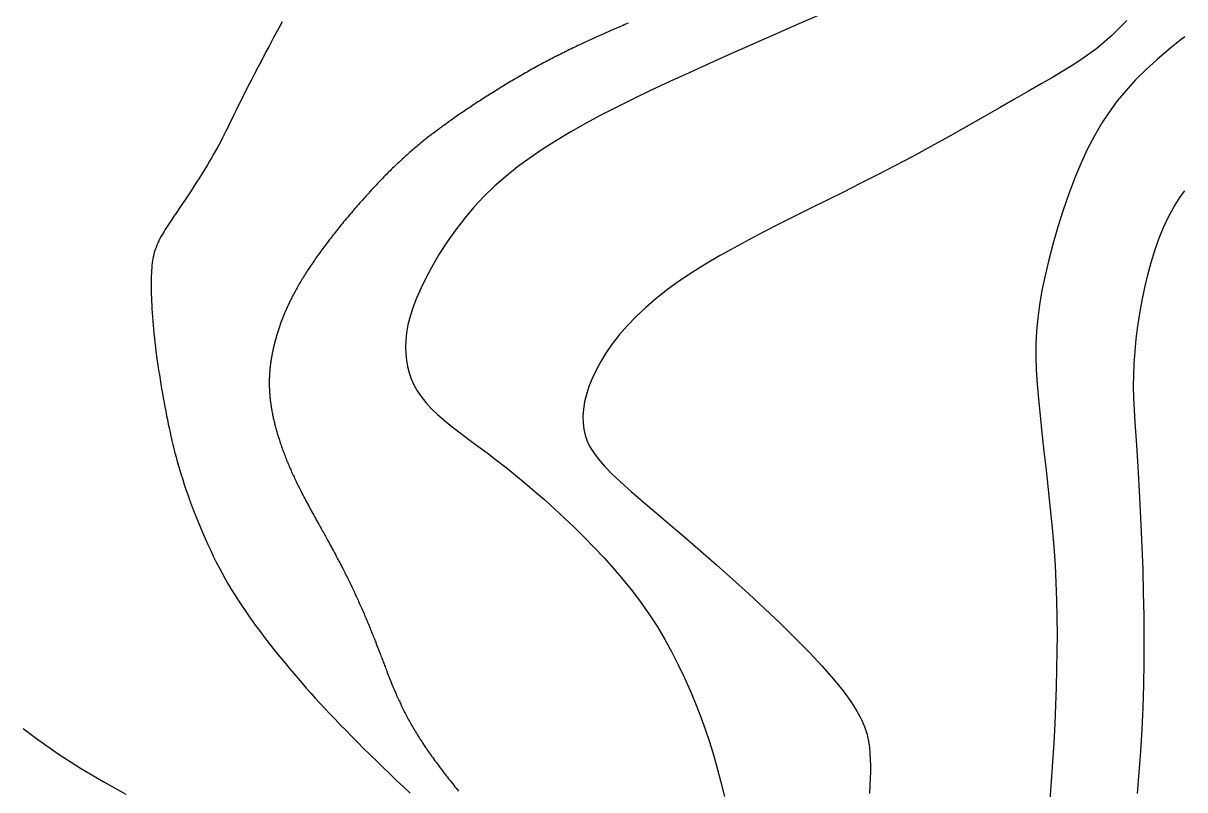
# Model space of a CAD drawing. Header units: metres. Extents: x 241192 to 243928, y 277833 to 281309.
# Drawn here: x 243860.9 to 243928.1, y 281012.4 to 281056.7 of the extents above; entities that cross this region are included whole.
import ezdxf

# ---------------------------------------------------------------- set-up
doc = ezdxf.new("R2010")
doc.units = ezdxf.units.M
doc.layers.add('TERRAIN_CONTOUR_1M', color=3, linetype='Continuous')
doc.layers.add('TERRAIN_CONTOUR_5M_SUPPLEMENT', color=4, linetype='Continuous')

msp = doc.modelspace()

# ---------------------------------------------------------------- linework, layer by layer
at = {"layer": 'TERRAIN_CONTOUR_1M'}
for points in [[(243906.883, 281057.119, 42), (243905.669, 281056.6, 42), (243904.41, 281056.052, 42), (243903.133, 281055.489, 42), (243901.864, 281054.924, 42), (243900.628, 281054.368, 42), (243899.448, 281053.833, 42), (243898.325, 281053.318, 42), (243897.256, 281052.817, 42), (243896.236, 281052.328, 42), (243895.264, 281051.847, 42), (243894.335, 281051.37, 42), (243893.446, 281050.893, 42), (243892.595, 281050.412, 42), (243891.778, 281049.923, 42), (243890.994, 281049.424, 42), (243890.244, 281048.912, 42), (243889.527, 281048.384, 42), (243888.844, 281047.837, 42), (243888.194, 281047.268, 42), (243887.577, 281046.675, 42), (243886.993, 281046.054, 42), (243886.442, 281045.406, 42), (243885.926, 281044.736, 42), (243885.448, 281044.056, 42), (243885.008, 281043.373, 42), (243884.61, 281042.697, 42), (243884.255, 281042.037, 42), (243883.945, 281041.403, 42), (243883.683, 281040.804, 42), (243883.47, 281040.246, 42), (243883.303, 281039.728, 42), (243883.179, 281039.246, 42), (243883.095, 281038.794, 42), (243883.047, 281038.369, 42), (243883.032, 281037.965, 42), (243883.047, 281037.58, 42), (243883.089, 281037.207, 42), (243883.155, 281036.843, 42), (243883.248, 281036.486, 42), (243883.37, 281036.135, 42), (243883.524, 281035.789, 42), (243883.714, 281035.445, 42), (243883.943, 281035.103, 42), (243884.213, 281034.761, 42), (243884.529, 281034.418, 42), (243884.89, 281034.072, 42), (243885.294, 281033.721, 42), (243885.735, 281033.365, 42), (243886.208, 281033.001, 42), (243886.706, 281032.627, 42), (243887.226, 281032.242, 42), (243887.761, 281031.845, 42), (243888.305, 281031.433, 42), (243888.855, 281031.005, 42), (243889.41, 281030.561, 42), (243889.968, 281030.101, 42), (243890.53, 281029.623, 42), (243891.095, 281029.127, 42), (243891.664, 281028.614, 42), (243892.235, 281028.083, 42), (243892.809, 281027.533, 42), (243893.385, 281026.964, 42), (243893.959, 281026.377, 42), (243894.527, 281025.772, 42), (243895.087, 281025.149, 42), (243895.633, 281024.509, 42), (243896.163, 281023.852, 42), (243896.671, 281023.177, 42), (243897.156, 281022.487, 42), (243897.612, 281021.78, 42), (243898.042, 281021.06, 42), (243898.445, 281020.33, 42), (243898.823, 281019.592, 42), (243899.176, 281018.849, 42), (243899.507, 281018.103, 42), (243899.816, 281017.358, 42), (243900.103, 281016.615, 42), (243900.371, 281015.877, 42), (243900.621, 281015.136, 42), (243900.856, 281014.384, 42), (243901.078, 281013.612, 42), (243901.289, 281012.811, 42), (243901.492, 281011.972, 42)], [(243895.918, 281056.7, 41), (243895.82, 281056.658, 41), (243895.723, 281056.615, 41), (243895.625, 281056.573, 41), (243895.528, 281056.531, 41), (243895.431, 281056.488, 41), (243895.359, 281056.457, 41), (243895.287, 281056.426, 41), (243895.215, 281056.394, 41), (243895.143, 281056.363, 41), (243895.016, 281056.307, 41), (243894.888, 281056.251, 41), (243894.761, 281056.195, 41), (243894.633, 281056.138, 41), (243894.555, 281056.104, 41), (243894.476, 281056.069, 41), (243894.398, 281056.034, 41), (243894.32, 281055.999, 41), (243894.196, 281055.943, 41), (243894.073, 281055.888, 41), (243893.949, 281055.832, 41), (243893.826, 281055.776, 41), (243893.739, 281055.737, 41), (243893.652, 281055.697, 41), (243893.565, 281055.657, 41), (243893.478, 281055.617, 41), (243893.362, 281055.563, 41), (243893.247, 281055.51, 41), (243893.131, 281055.456, 41), (243893.016, 281055.401, 41), (243892.921, 281055.356, 41), (243892.826, 281055.311, 41), (243892.731, 281055.266, 41), (243892.636, 281055.22, 41), (243892.53, 281055.169, 41), (243892.424, 281055.117, 41), (243892.318, 281055.065, 41), (243892.212, 281055.012, 41), (243892.115, 281054.964, 41), (243892.019, 281054.916, 41), (243891.923, 281054.867, 41), (243891.826, 281054.819, 41), (243891.725, 281054.767, 41), (243891.623, 281054.715, 41), (243891.522, 281054.662, 41), (243891.421, 281054.609, 41), (243891.321, 281054.557, 41), (243891.221, 281054.504, 41), (243891.121, 281054.451, 41), (243891.021, 281054.398, 41), (243890.927, 281054.347, 41), (243890.833, 281054.297, 41), (243890.739, 281054.246, 41), (243890.645, 281054.194, 41), (243890.546, 281054.14, 41), (243890.447, 281054.085, 41), (243890.348, 281054.03, 41), (243890.249, 281053.975, 41), (243890.158, 281053.924, 41), (243890.068, 281053.873, 41), (243889.977, 281053.822, 41), (243889.887, 281053.77, 41), (243889.79, 281053.715, 41), (243889.694, 281053.659, 41), (243889.597, 281053.603, 41), (243889.501, 281053.547, 41), (243889.413, 281053.496, 41), (243889.324, 281053.444, 41), (243889.236, 281053.392, 41), (243889.148, 281053.339, 41), (243889.054, 281053.283, 41), (243888.961, 281053.227, 41), (243888.867, 281053.171, 41), (243888.773, 281053.115, 41), (243888.688, 281053.063, 41), (243888.602, 281053.01, 41), (243888.516, 281052.958, 41), (243888.431, 281052.905, 41), (243888.34, 281052.849, 41), (243888.249, 281052.793, 41), (243888.159, 281052.737, 41), (243888.068, 281052.68, 41), (243887.985, 281052.628, 41), (243887.903, 281052.576, 41), (243887.82, 281052.523, 41), (243887.737, 281052.471, 41), (243887.651, 281052.416, 41), (243887.565, 281052.36, 41), (243887.479, 281052.305, 41), (243887.393, 281052.25, 41), (243887.311, 281052.197, 41), (243887.23, 281052.144, 41), (243887.15, 281052.091, 41), (243887.069, 281052.039, 41), (243886.991, 281051.987, 41), (243886.912, 281051.935, 41), (243886.834, 281051.883, 41), (243886.756, 281051.832, 41), (243886.674, 281051.777, 41), (243886.592, 281051.722, 41), (243886.51, 281051.667, 41), (243886.428, 281051.611, 41), (243886.355, 281051.562, 41), (243886.281, 281051.512, 41), (243886.208, 281051.462, 41), (243886.135, 281051.412, 41), (243886.055, 281051.357, 41), (243885.975, 281051.301, 41), (243885.895, 281051.246, 41), (243885.815, 281051.19, 41), (243885.747, 281051.143, 41), (243885.679, 281051.095, 41), (243885.611, 281051.047, 41), (243885.543, 281050.998, 41), (243885.463, 281050.942, 41), (243885.384, 281050.885, 41), (243885.305, 281050.828, 41), (243885.226, 281050.771, 41), (243885.159, 281050.722, 41), (243885.092, 281050.673, 41), (243885.025, 281050.623, 41), (243884.958, 281050.574, 41), (243884.882, 281050.517, 41), (243884.806, 281050.46, 41), (243884.73, 281050.402, 41), (243884.655, 281050.345, 41), (243884.588, 281050.294, 41), (243884.521, 281050.242, 41), (243884.454, 281050.19, 41), (243884.387, 281050.138, 41), (243884.314, 281050.081, 41), (243884.241, 281050.023, 41), (243884.168, 281049.965, 41), (243884.096, 281049.906, 41), (243884.028, 281049.852, 41), (243883.961, 281049.797, 41), (243883.894, 281049.742, 41), (243883.827, 281049.687, 41), (243883.756, 281049.627, 41), (243883.684, 281049.568, 41), (243883.614, 281049.508, 41), (243883.543, 281049.448, 41), (243883.475, 281049.389, 41), (243883.406, 281049.331, 41), (243883.338, 281049.272, 41), (243883.271, 281049.212, 41), (243883.2, 281049.15, 41), (243883.13, 281049.088, 41), (243883.06, 281049.026, 41), (243882.991, 281048.963, 41), (243882.921, 281048.899, 41), (243882.851, 281048.836, 41), (243882.781, 281048.771, 41), (243882.712, 281048.707, 41), (243882.642, 281048.642, 41), (243882.572, 281048.576, 41), (243882.503, 281048.51, 41), (243882.434, 281048.444, 41), (243882.361, 281048.375, 41), (243882.289, 281048.305, 41), (243882.217, 281048.234, 41), (243882.145, 281048.164, 41), (243882.075, 281048.095, 41), (243882.005, 281048.025, 41), (243881.935, 281047.955, 41), (243881.866, 281047.885, 41), (243881.791, 281047.809, 41), (243881.717, 281047.733, 41), (243881.643, 281047.657, 41), (243881.569, 281047.581, 41), (243881.497, 281047.506, 41), (243881.426, 281047.432, 41), (243881.355, 281047.357, 41), (243881.284, 281047.281, 41), (243881.208, 281047.2, 41), (243881.132, 281047.119, 41), (243881.056, 281047.037, 41), (243880.981, 281046.955, 41), (243880.909, 281046.877, 41), (243880.837, 281046.798, 41), (243880.766, 281046.72, 41), (243880.694, 281046.641, 41), (243880.619, 281046.557, 41), (243880.545, 281046.473, 41), (243880.47, 281046.389, 41), (243880.396, 281046.305, 41), (243880.323, 281046.222, 41), (243880.25, 281046.139, 41), (243880.178, 281046.056, 41), (243880.106, 281045.973, 41), (243880.034, 281045.889, 41), (243879.961, 281045.804, 41), (243879.889, 281045.719, 41), (243879.817, 281045.634, 41), (243879.745, 281045.548, 41), (243879.672, 281045.462, 41), (243879.6, 281045.375, 41), (243879.528, 281045.289, 41), (243879.459, 281045.205, 41), (243879.39, 281045.121, 41), (243879.322, 281045.037, 41), (243879.253, 281044.953, 41), (243879.182, 281044.864, 41), (243879.111, 281044.776, 41), (243879.04, 281044.687, 41), (243878.97, 281044.599, 41), (243878.905, 281044.517, 41), (243878.841, 281044.435, 41), (243878.777, 281044.352, 41), (243878.713, 281044.27, 41), (243878.644, 281044.181, 41), (243878.576, 281044.092, 41), (243878.508, 281044.002, 41), (243878.44, 281043.913, 41), (243878.38, 281043.833, 41), (243878.321, 281043.754, 41), (243878.261, 281043.674, 41), (243878.202, 281043.594, 41), (243878.138, 281043.506, 41), (243878.074, 281043.418, 41), (243878.01, 281043.33, 41), (243877.947, 281043.241, 41), (243877.891, 281043.163, 41), (243877.836, 281043.085, 41), (243877.782, 281043.007, 41), (243877.727, 281042.928, 41), (243877.67, 281042.845, 41), (243877.613, 281042.762, 41), (243877.556, 281042.679, 41), (243877.5, 281042.595, 41), (243877.451, 281042.52, 41), (243877.402, 281042.446, 41), (243877.353, 281042.371, 41), (243877.304, 281042.296, 41), (243877.254, 281042.218, 41), (243877.205, 281042.139, 41), (243877.155, 281042.06, 41), (243877.107, 281041.981, 41), (243877.062, 281041.909, 41), (243877.019, 281041.837, 41), (243876.975, 281041.765, 41), (243876.932, 281041.692, 41), (243876.889, 281041.619, 41), (243876.847, 281041.546, 41), (243876.805, 281041.473, 41), (243876.763, 281041.4, 41), (243876.725, 281041.33, 41), (243876.686, 281041.261, 41), (243876.648, 281041.191, 41), (243876.61, 281041.121, 41), (243876.574, 281041.053, 41), (243876.538, 281040.985, 41), (243876.502, 281040.916, 41), (243876.467, 281040.847, 41), (243876.433, 281040.78, 41), (243876.399, 281040.713, 41), (243876.366, 281040.646, 41), (243876.333, 281040.579, 41), (243876.302, 281040.514, 41), (243876.272, 281040.449, 41), (243876.241, 281040.384, 41), (243876.211, 281040.319, 41), (243876.182, 281040.255, 41), (243876.153, 281040.19, 41), (243876.124, 281040.125, 41), (243876.096, 281040.06, 41), (243876.07, 281039.999, 41), (243876.044, 281039.937, 41), (243876.018, 281039.876, 41), (243875.993, 281039.814, 41), (243875.968, 281039.751, 41), (243875.943, 281039.687, 41), (243875.918, 281039.624, 41), (243875.893, 281039.561, 41), (243875.871, 281039.502, 41), (243875.85, 281039.444, 41), (243875.828, 281039.386, 41), (243875.807, 281039.327, 41), (243875.786, 281039.266, 41), (243875.764, 281039.204, 41), (243875.743, 281039.142, 41), (243875.722, 281039.081, 41), (243875.704, 281039.025, 41), (243875.685, 281038.968, 41), (243875.667, 281038.912, 41), (243875.65, 281038.855, 41), (243875.632, 281038.798, 41), (243875.614, 281038.74, 41), (243875.597, 281038.682, 41), (243875.58, 281038.624, 41), (243875.563, 281038.567, 41), (243875.547, 281038.51, 41), (243875.531, 281038.453, 41), (243875.515, 281038.396, 41), (243875.5, 281038.34, 41), (243875.485, 281038.284, 41), (243875.471, 281038.228, 41), (243875.457, 281038.172, 41), (243875.442, 281038.116, 41), (243875.428, 281038.059, 41), (243875.415, 281038.002, 41), (243875.401, 281037.946, 41), (243875.389, 281037.892, 41), (243875.377, 281037.839, 41), (243875.365, 281037.786, 41), (243875.354, 281037.733, 41), (243875.342, 281037.675, 41), (243875.33, 281037.617, 41), (243875.318, 281037.559, 41), (243875.307, 281037.5, 41), (243875.297, 281037.448, 41), (243875.288, 281037.395, 41), (243875.278, 281037.342, 41), (243875.269, 281037.289, 41), (243875.26, 281037.231, 41), (243875.251, 281037.173, 41), (243875.242, 281037.115, 41), (243875.234, 281037.057, 41), (243875.227, 281037.004, 41), (243875.22, 281036.95, 41), (243875.213, 281036.896, 41), (243875.207, 281036.843, 41), (243875.201, 281036.785, 41), (243875.195, 281036.728, 41), (243875.189, 281036.67, 41), (243875.184, 281036.613, 41), (243875.179, 281036.558, 41), (243875.175, 281036.503, 41), (243875.171, 281036.448, 41), (243875.168, 281036.394, 41), (243875.164, 281036.336, 41), (243875.162, 281036.279, 41), (243875.159, 281036.221, 41), (243875.157, 281036.164, 41), (243875.155, 281036.107, 41), (243875.154, 281036.051, 41), (243875.153, 281035.995, 41), (243875.153, 281035.938, 41), (243875.153, 281035.88, 41), (243875.153, 281035.823, 41), (243875.154, 281035.765, 41), (243875.155, 281035.707, 41), (243875.157, 281035.648, 41), (243875.159, 281035.59, 41), (243875.161, 281035.532, 41), (243875.164, 281035.473, 41), (243875.167, 281035.415, 41), (243875.171, 281035.356, 41), (243875.175, 281035.297, 41), (243875.179, 281035.238, 41), (243875.184, 281035.178, 41), (243875.19, 281035.117, 41), (243875.196, 281035.056, 41), (243875.202, 281034.995, 41), (243875.209, 281034.935, 41), (243875.216, 281034.875, 41), (243875.223, 281034.815, 41), (243875.231, 281034.755, 41), (243875.239, 281034.692, 41), (243875.249, 281034.628, 41), (243875.258, 281034.565, 41), (243875.268, 281034.502, 41), (243875.278, 281034.44, 41), (243875.288, 281034.378, 41), (243875.299, 281034.317, 41), (243875.31, 281034.255, 41), (243875.323, 281034.189, 41), (243875.335, 281034.123, 41), (243875.349, 281034.057, 41), (243875.362, 281033.991, 41), (243875.376, 281033.927, 41), (243875.389, 281033.864, 41), (243875.404, 281033.801, 41), (243875.418, 281033.737, 41), (243875.434, 281033.669, 41), (243875.451, 281033.601, 41), (243875.467, 281033.533, 41), (243875.484, 281033.465, 41), (243875.501, 281033.399, 41), (243875.519, 281033.334, 41), (243875.536, 281033.268, 41), (243875.554, 281033.203, 41), (243875.574, 281033.133, 41), (243875.594, 281033.063, 41), (243875.614, 281032.993, 41), (243875.635, 281032.923, 41), (243875.655, 281032.855, 41), (243875.676, 281032.788, 41), (243875.697, 281032.721, 41), (243875.718, 281032.654, 41), (243875.741, 281032.581, 41), (243875.765, 281032.51, 41), (243875.789, 281032.438, 41), (243875.813, 281032.366, 41), (243875.837, 281032.297, 41), (243875.861, 281032.227, 41), (243875.885, 281032.158, 41), (243875.91, 281032.089, 41), (243875.937, 281032.015, 41), (243875.964, 281031.942, 41), (243875.991, 281031.868, 41), (243876.019, 281031.795, 41), (243876.046, 281031.724, 41), (243876.074, 281031.653, 41), (243876.102, 281031.581, 41), (243876.13, 281031.511, 41), (243876.161, 281031.435, 41), (243876.192, 281031.359, 41), (243876.223, 281031.283, 41), (243876.254, 281031.208, 41), (243876.285, 281031.135, 41), (243876.315, 281031.063, 41), (243876.347, 281030.991, 41), (243876.378, 281030.919, 41), (243876.413, 281030.839, 41), (243876.449, 281030.758, 41), (243876.485, 281030.678, 41), (243876.521, 281030.599, 41), (243876.554, 281030.527, 41), (243876.587, 281030.456, 41), (243876.62, 281030.386, 41), (243876.653, 281030.315, 41), (243876.693, 281030.231, 41), (243876.734, 281030.148, 41), (243876.774, 281030.064, 41), (243876.815, 281029.981, 41), (243876.85, 281029.91, 41), (243876.885, 281029.84, 41), (243876.92, 281029.77, 41), (243876.956, 281029.7, 41), (243877.002, 281029.609, 41), (243877.048, 281029.518, 41), (243877.095, 281029.428, 41), (243877.142, 281029.338, 41), (243877.176, 281029.272, 41), (243877.21, 281029.206, 41), (243877.245, 281029.14, 41), (243877.28, 281029.075, 41), (243877.332, 281028.977, 41), (243877.384, 281028.878, 41), (243877.437, 281028.78, 41), (243877.49, 281028.683, 41), (243877.522, 281028.622, 41), (243877.555, 281028.562, 41), (243877.587, 281028.502, 41), (243877.62, 281028.442, 41), (243877.675, 281028.342, 41), (243877.73, 281028.241, 41), (243877.785, 281028.141, 41), (243877.84, 281028.041, 41), (243877.873, 281027.982, 41), (243877.906, 281027.922, 41), (243877.939, 281027.863, 41), (243877.972, 281027.804, 41), (243878.016, 281027.723, 41), (243878.061, 281027.643, 41), (243878.105, 281027.563, 41), (243878.15, 281027.482, 41), (243878.194, 281027.402, 41), (243878.239, 281027.322, 41), (243878.284, 281027.242, 41), (243878.328, 281027.161, 41), (243878.366, 281027.093, 41), (243878.404, 281027.024, 41), (243878.442, 281026.956, 41), (243878.48, 281026.887, 41), (243878.531, 281026.795, 41), (243878.582, 281026.702, 41), (243878.633, 281026.61, 41), (243878.684, 281026.517, 41), (243878.717, 281026.457, 41), (243878.75, 281026.397, 41), (243878.783, 281026.337, 41), (243878.815, 281026.277, 41), (243878.87, 281026.176, 41), (243878.925, 281026.075, 41), (243878.98, 281025.974, 41), (243879.034, 281025.873, 41), (243879.073, 281025.8, 41), (243879.111, 281025.728, 41), (243879.15, 281025.656, 41), (243879.188, 281025.583, 41), (243879.234, 281025.495, 41), (243879.281, 281025.407, 41), (243879.327, 281025.319, 41), (243879.372, 281025.23, 41), (243879.411, 281025.155, 41), (243879.45, 281025.079, 41), (243879.489, 281025.003, 41), (243879.527, 281024.927, 41), (243879.569, 281024.843, 41), (243879.611, 281024.759, 41), (243879.653, 281024.675, 41), (243879.694, 281024.592, 41), (243879.734, 281024.51, 41), (243879.774, 281024.429, 41), (243879.813, 281024.348, 41), (243879.853, 281024.267, 41), (243879.89, 281024.19, 41), (243879.927, 281024.112, 41), (243879.963, 281024.035, 41), (243880, 281023.958, 41), (243880.039, 281023.876, 41), (243880.077, 281023.794, 41), (243880.115, 281023.711, 41), (243880.153, 281023.629, 41), (243880.188, 281023.554, 41), (243880.222, 281023.48, 41), (243880.256, 281023.405, 41), (243880.29, 281023.33, 41), (243880.327, 281023.248, 41), (243880.364, 281023.167, 41), (243880.4, 281023.085, 41), (243880.436, 281023.003, 41), (243880.469, 281022.93, 41), (243880.501, 281022.857, 41), (243880.533, 281022.783, 41), (243880.566, 281022.71, 41), (243880.601, 281022.629, 41), (243880.636, 281022.547, 41), (243880.671, 281022.466, 41), (243880.705, 281022.385, 41), (243880.736, 281022.313, 41), (243880.766, 281022.241, 41), (243880.797, 281022.169, 41), (243880.827, 281022.097, 41), (243880.861, 281022.017, 41), (243880.894, 281021.937, 41), (243880.928, 281021.856, 41), (243880.961, 281021.775, 41), (243880.99, 281021.705, 41), (243881.019, 281021.635, 41), (243881.047, 281021.565, 41), (243881.076, 281021.495, 41), (243881.109, 281021.413, 41), (243881.142, 281021.331, 41), (243881.175, 281021.248, 41), (243881.208, 281021.166, 41), (243881.234, 281021.1, 41), (243881.26, 281021.034, 41), (243881.286, 281020.969, 41), (243881.312, 281020.903, 41), (243881.349, 281020.809, 41), (243881.385, 281020.716, 41), (243881.422, 281020.623, 41), (243881.458, 281020.53, 41), (243881.478, 281020.478, 41), (243881.498, 281020.426, 41), (243881.518, 281020.374, 41), (243881.538, 281020.322, 41), (243881.565, 281020.251, 41), (243881.592, 281020.18, 41), (243881.619, 281020.109, 41), (243881.646, 281020.038, 41), (243881.673, 281019.967, 41), (243881.7, 281019.896, 41), (243881.727, 281019.825, 41), (243881.754, 281019.754, 41), (243881.779, 281019.688, 41), (243881.804, 281019.622, 41), (243881.829, 281019.556, 41), (243881.855, 281019.49, 41), (243881.883, 281019.416, 41), (243881.911, 281019.342, 41), (243881.939, 281019.268, 41), (243881.968, 281019.194, 41), (243881.986, 281019.145, 41), (243882.005, 281019.097, 41), (243882.023, 281019.049, 41), (243882.042, 281019.001, 41), (243882.078, 281018.91, 41), (243882.114, 281018.819, 41), (243882.15, 281018.727, 41), (243882.186, 281018.636, 41), (243882.209, 281018.579, 41), (243882.232, 281018.521, 41), (243882.256, 281018.464, 41), (243882.279, 281018.407, 41), (243882.313, 281018.324, 41), (243882.348, 281018.241, 41), (243882.382, 281018.159, 41), (243882.417, 281018.076, 41), (243882.444, 281018.014, 41), (243882.471, 281017.951, 41), (243882.498, 281017.889, 41), (243882.526, 281017.827, 41), (243882.561, 281017.747, 41), (243882.597, 281017.668, 41), (243882.633, 281017.589, 41), (243882.669, 281017.51, 41), (243882.7, 281017.443, 41), (243882.731, 281017.377, 41), (243882.762, 281017.31, 41), (243882.794, 281017.244, 41), (243882.832, 281017.166, 41), (243882.87, 281017.087, 41), (243882.909, 281017.009, 41), (243882.948, 281016.931, 41), (243882.984, 281016.86, 41), (243883.02, 281016.789, 41), (243883.057, 281016.718, 41), (243883.094, 281016.648, 41), (243883.136, 281016.57, 41), (243883.178, 281016.491, 41), (243883.22, 281016.413, 41), (243883.263, 281016.336, 41), (243883.306, 281016.259, 41), (243883.349, 281016.182, 41), (243883.392, 281016.106, 41), (243883.436, 281016.029, 41), (243883.482, 281015.951, 41), (243883.528, 281015.873, 41), (243883.574, 281015.795, 41), (243883.621, 281015.718, 41), (243883.671, 281015.636, 41), (243883.721, 281015.555, 41), (243883.772, 281015.474, 41), (243883.823, 281015.393, 41), (243883.874, 281015.313, 41), (243883.925, 281015.233, 41), (243883.976, 281015.154, 41), (243884.028, 281015.075, 41), (243884.086, 281014.987, 41), (243884.144, 281014.9, 41), (243884.203, 281014.813, 41), (243884.262, 281014.727, 41), (243884.317, 281014.646, 41), (243884.372, 281014.566, 41), (243884.428, 281014.487, 41), (243884.484, 281014.407, 41), (243884.548, 281014.317, 41), (243884.612, 281014.226, 41), (243884.677, 281014.136, 41), (243884.742, 281014.046, 41), (243884.802, 281013.964, 41), (243884.863, 281013.881, 41), (243884.923, 281013.8, 41), (243884.984, 281013.718, 41), (243885.054, 281013.625, 41), (243885.123, 281013.532, 41), (243885.194, 281013.44, 41), (243885.264, 281013.348, 41), (243885.329, 281013.263, 41), (243885.395, 281013.178, 41), (243885.461, 281013.093, 41), (243885.527, 281013.009, 41), (243885.601, 281012.914, 41), (243885.676, 281012.82, 41), (243885.751, 281012.726, 41), (243885.827, 281012.632, 41), (243885.897, 281012.544, 41), (243885.968, 281012.457, 41), (243886.038, 281012.37, 41), (243886.109, 281012.283, 41)], [(243924.775, 281056.858, 43), (243924.34, 281056.413, 43), (243923.905, 281055.993, 43), (243923.468, 281055.602, 43), (243923.03, 281055.241, 43), (243922.582, 281054.903, 43), (243922.113, 281054.576, 43), (243921.613, 281054.251, 43), (243921.071, 281053.918, 43), (243920.477, 281053.566, 43), (243919.82, 281053.185, 43), (243919.089, 281052.766, 43), (243918.279, 281052.3, 43), (243917.397, 281051.795, 43), (243916.458, 281051.259, 43), (243915.474, 281050.701, 43), (243914.459, 281050.132, 43), (243913.426, 281049.561, 43), (243912.387, 281048.996, 43), (243911.357, 281048.447, 43), (243910.345, 281047.922, 43), (243909.354, 281047.418, 43), (243908.382, 281046.932, 43), (243907.429, 281046.46, 43), (243906.493, 281045.998, 43), (243905.573, 281045.543, 43), (243904.669, 281045.09, 43), (243903.779, 281044.636, 43), (243902.904, 281044.177, 43), (243902.047, 281043.713, 43), (243901.213, 281043.243, 43), (243900.405, 281042.766, 43), (243899.63, 281042.282, 43), (243898.892, 281041.79, 43), (243898.194, 281041.29, 43), (243897.542, 281040.782, 43), (243896.939, 281040.265, 43), (243896.386, 281039.742, 43), (243895.882, 281039.216, 43), (243895.426, 281038.69, 43), (243895.017, 281038.166, 43), (243894.654, 281037.648, 43), (243894.337, 281037.138, 43), (243894.064, 281036.639, 43), (243893.836, 281036.155, 43), (243893.651, 281035.685, 43), (243893.506, 281035.232, 43), (243893.402, 281034.794, 43), (243893.336, 281034.373, 43), (243893.306, 281033.97, 43), (243893.313, 281033.585, 43), (243893.354, 281033.219, 43), (243893.429, 281032.871, 43), (243893.544, 281032.532, 43), (243893.707, 281032.193, 43), (243893.925, 281031.845, 43), (243894.206, 281031.477, 43), (243894.557, 281031.079, 43), (243894.985, 281030.643, 43), (243895.498, 281030.157, 43), (243896.101, 281029.615, 43), (243896.784, 281029.02, 43), (243897.538, 281028.374, 43), (243898.351, 281027.683, 43), (243899.211, 281026.95, 43), (243900.108, 281026.181, 43), (243901.03, 281025.38, 43), (243901.967, 281024.551, 43), (243902.906, 281023.699, 43), (243903.833, 281022.836, 43), (243904.735, 281021.973, 43), (243905.597, 281021.123, 43), (243906.405, 281020.296, 43), (243907.144, 281019.506, 43), (243907.799, 281018.764, 43), (243908.358, 281018.081, 43), (243908.809, 281017.467, 43), (243909.161, 281016.917, 43), (243909.426, 281016.422, 43), (243909.619, 281015.973, 43), (243909.751, 281015.561, 43), (243909.835, 281015.18, 43), (243909.884, 281014.819, 43), (243909.911, 281014.47, 43), (243909.927, 281014.125, 43), (243909.934, 281013.775, 43), (243909.934, 281013.411, 43), (243909.926, 281013.024, 43), (243909.913, 281012.606, 43), (243909.894, 281012.146, 43)], [(243928.126, 281055.916, 44), (243927.94, 281055.772, 44), (243927.219, 281055.19, 44), (243926.528, 281054.601, 44), (243925.878, 281054.009, 44), (243925.279, 281053.415, 44), (243924.727, 281052.814, 44), (243924.218, 281052.199, 44), (243923.746, 281051.56, 44), (243923.306, 281050.891, 44), (243922.894, 281050.183, 44), (243922.503, 281049.429, 44), (243922.128, 281048.62, 44), (243921.767, 281047.753, 44), (243921.421, 281046.839, 44), (243921.094, 281045.893, 44), (243920.789, 281044.931, 44), (243920.509, 281043.969, 44), (243920.26, 281043.021, 44), (243920.043, 281042.104, 44), (243919.863, 281041.232, 44), (243919.722, 281040.416, 44), (243919.618, 281039.644, 44), (243919.55, 281038.897, 44), (243919.515, 281038.161, 44), (243919.511, 281037.415, 44), (243919.535, 281036.645, 44), (243919.584, 281035.831, 44), (243919.657, 281034.957, 44), (243919.75, 281034.011, 44), (243919.858, 281033.002, 44), (243919.977, 281031.943, 44), (243920.102, 281030.85, 44), (243920.226, 281029.737, 44), (243920.345, 281028.618, 44), (243920.454, 281027.507, 44), (243920.547, 281026.418, 44), (243920.62, 281025.363, 44), (243920.674, 281024.336, 44), (243920.711, 281023.329, 44), (243920.731, 281022.334, 44), (243920.736, 281021.343, 44), (243920.729, 281020.347, 44), (243920.71, 281019.339, 44), (243920.682, 281018.309, 44), (243920.645, 281017.252, 44), (243920.599, 281016.172, 44), (243920.544, 281015.078, 44), (243920.479, 281013.976, 44), (243920.403, 281012.873, 44), (243920.316, 281011.776, 44)], [(243860.919, 281015.905, 39), (243861.677, 281015.331, 39), (243862.94, 281014.453, 39), (243864.237, 281013.621, 39), (243865.551, 281012.839, 39), (243866.865, 281012.11, 39)]]:
    msp.add_polyline3d(points, dxfattribs=at)
at = {"layer": 'TERRAIN_CONTOUR_5M_SUPPLEMENT'}
for points in [[(243875.896, 281056.78, 40), (243875.623, 281056.271, 40), (243875.409, 281055.869, 40), (243875.147, 281055.376, 40), (243874.946, 281054.998, 40), (243874.698, 281054.527, 40), (243874.511, 281054.171, 40), (243874.287, 281053.74, 40), (243874.103, 281053.387, 40), (243873.921, 281053.032, 40), (243873.756, 281052.707, 40), (243873.608, 281052.412, 40), (243873.448, 281052.091, 40), (243873.34, 281051.872, 40), (243873.2, 281051.587, 40), (243873.107, 281051.397, 40), (243873.004, 281051.185, 40), (243872.901, 281050.973, 40), (243872.822, 281050.809, 40), (243872.712, 281050.586, 40), (243872.644, 281050.447, 40), (243872.531, 281050.221, 40), (243872.451, 281050.064, 40), (243872.347, 281049.864, 40), (243872.254, 281049.689, 40), (243872.152, 281049.5, 40), (243872.045, 281049.31, 40), (243871.937, 281049.12, 40), (243871.815, 281048.909, 40), (243871.706, 281048.724, 40), (243871.576, 281048.507, 40), (243871.462, 281048.319, 40), (243871.328, 281048.101, 40), (243871.209, 281047.91, 40), (243871.073, 281047.694, 40), (243870.951, 281047.502, 40), (243870.815, 281047.291, 40), (243870.692, 281047.1, 40), (243870.556, 281046.893, 40), (243870.436, 281046.711, 40), (243870.289, 281046.49, 40), (243870.187, 281046.339, 40), (243870.059, 281046.149, 40), (243869.95, 281045.988, 40), (243869.837, 281045.824, 40), (243869.725, 281045.659, 40), (243869.64, 281045.535, 40), (243869.513, 281045.347, 40), (243869.44, 281045.239, 40), (243869.317, 281045.052, 40), (243869.242, 281044.937, 40), (243869.137, 281044.771, 40), (243869.066, 281044.655, 40), (243868.975, 281044.501, 40), (243868.909, 281044.384, 40), (243868.831, 281044.24, 40), (243868.771, 281044.121, 40), (243868.707, 281043.986, 40), (243868.655, 281043.866, 40), (243868.604, 281043.736, 40), (243868.56, 281043.613, 40), (243868.521, 281043.487, 40), (243868.485, 281043.358, 40), (243868.455, 281043.234, 40), (243868.426, 281043.099, 40), (243868.404, 281042.974, 40), (243868.383, 281042.829, 40), (243868.368, 281042.701, 40), (243868.353, 281042.545, 40), (243868.343, 281042.412, 40), (243868.334, 281042.242, 40), (243868.329, 281042.103, 40), (243868.324, 281041.922, 40), (243868.322, 281041.77, 40), (243868.322, 281041.576, 40), (243868.323, 281041.409, 40), (243868.326, 281041.211, 40), (243868.33, 281041.021, 40), (243868.337, 281040.815, 40), (243868.345, 281040.609, 40), (243868.355, 281040.393, 40), (243868.366, 281040.173, 40), (243868.38, 281039.948, 40), (243868.396, 281039.716, 40), (243868.414, 281039.482, 40), (243868.434, 281039.24, 40), (243868.456, 281038.996, 40), (243868.481, 281038.746, 40), (243868.508, 281038.488, 40), (243868.536, 281038.236, 40), (243868.568, 281037.969, 40), (243868.6, 281037.713, 40), (243868.637, 281037.433, 40), (243868.673, 281037.179, 40), (243868.714, 281036.896, 40), (243868.752, 281036.64, 40), (243868.796, 281036.356, 40), (243868.838, 281036.099, 40), (243868.884, 281035.817, 40), (243868.927, 281035.561, 40), (243868.976, 281035.283, 40), (243869.021, 281035.029, 40), (243869.069, 281034.763, 40), (243869.117, 281034.507, 40), (243869.162, 281034.268, 40), (243869.213, 281034, 40), (243869.258, 281033.774, 40), (243869.311, 281033.51, 40), (243869.355, 281033.297, 40), (243869.411, 281033.032, 40), (243869.459, 281032.816, 40), (243869.518, 281032.558, 40), (243869.571, 281032.335, 40), (243869.633, 281032.083, 40), (243869.692, 281031.851, 40), (243869.759, 281031.599, 40), (243869.827, 281031.355, 40), (243869.9, 281031.099, 40), (243869.977, 281030.841, 40), (243870.059, 281030.576, 40), (243870.145, 281030.305, 40), (243870.237, 281030.024, 40), (243870.334, 281029.737, 40), (243870.439, 281029.437, 40), (243870.545, 281029.14, 40), (243870.662, 281028.821, 40), (243870.778, 281028.516, 40), (243870.908, 281028.181, 40), (243871.032, 281027.87, 40), (243871.174, 281027.527, 40), (243871.307, 281027.212, 40), (243871.46, 281026.863, 40), (243871.601, 281026.548, 40), (243871.764, 281026.197, 40), (243871.916, 281025.881, 40), (243872.088, 281025.536, 40), (243872.253, 281025.215, 40), (243872.428, 281024.887, 40), (243872.604, 281024.569, 40), (243872.785, 281024.255, 40), (243872.975, 281023.935, 40), (243873.158, 281023.64, 40), (243873.358, 281023.324, 40), (243873.544, 281023.039, 40), (243873.754, 281022.728, 40), (243873.944, 281022.452, 40), (243874.162, 281022.145, 40), (243874.357, 281021.876, 40), (243874.583, 281021.57, 40), (243874.78, 281021.309, 40), (243875.012, 281021.007, 40), (243875.213, 281020.75, 40), (243875.443, 281020.46, 40), (243875.655, 281020.196, 40), (243875.885, 281019.912, 40), (243876.105, 281019.645, 40), (243876.331, 281019.373, 40), (243876.569, 281019.092, 40), (243876.803, 281018.818, 40), (243877.05, 281018.533, 40), (243877.299, 281018.25, 40), (243877.556, 281017.962, 40), (243877.82, 281017.669, 40), (243878.089, 281017.375, 40), (243878.374, 281017.068, 40), (243878.657, 281016.766, 40), (243878.964, 281016.444, 40), (243879.265, 281016.131, 40), (243879.596, 281015.79, 40), (243879.916, 281015.463, 40), (243880.273, 281015.105, 40), (243880.616, 281014.762, 40), (243880.993, 281014.389, 40), (243881.355, 281014.034, 40), (243881.743, 281013.656, 40), (243882.124, 281013.288, 40), (243882.516, 281012.911, 40), (243882.912, 281012.535, 40), (243883.305, 281012.164, 40)], [(243925.39, 281012.147, 45), (243925.496, 281013.361, 45), (243925.585, 281014.597, 45), (243925.657, 281015.855, 45), (243925.713, 281017.134, 45), (243925.751, 281018.432, 45), (243925.774, 281019.748, 45), (243925.78, 281021.081, 45), (243925.771, 281022.428, 45), (243925.747, 281023.775, 45), (243925.711, 281025.109, 45), (243925.666, 281026.414, 45), (243925.613, 281027.674, 45), (243925.554, 281028.875, 45), (243925.492, 281030.003, 45), (243925.429, 281031.04, 45), (243925.367, 281031.979, 45), (243925.308, 281032.831, 45), (243925.256, 281033.611, 45), (243925.213, 281034.336, 45), (243925.183, 281035.023, 45), (243925.169, 281035.689, 45), (243925.173, 281036.35, 45), (243925.198, 281037.022, 45), (243925.247, 281037.719, 45), (243925.319, 281038.437, 45), (243925.414, 281039.171, 45), (243925.53, 281039.915, 45), (243925.666, 281040.661, 45), (243925.823, 281041.404, 45), (243925.997, 281042.137, 45), (243926.19, 281042.855, 45), (243926.4, 281043.552, 45), (243926.631, 281044.226, 45), (243926.89, 281044.876, 45), (243927.18, 281045.502, 45), (243927.507, 281046.104, 45), (243927.875, 281046.679, 45), (243928.126, 281047.012, 45)]]:
    msp.add_polyline3d(points, dxfattribs=at)

doc.saveas('drawing.dxf')
